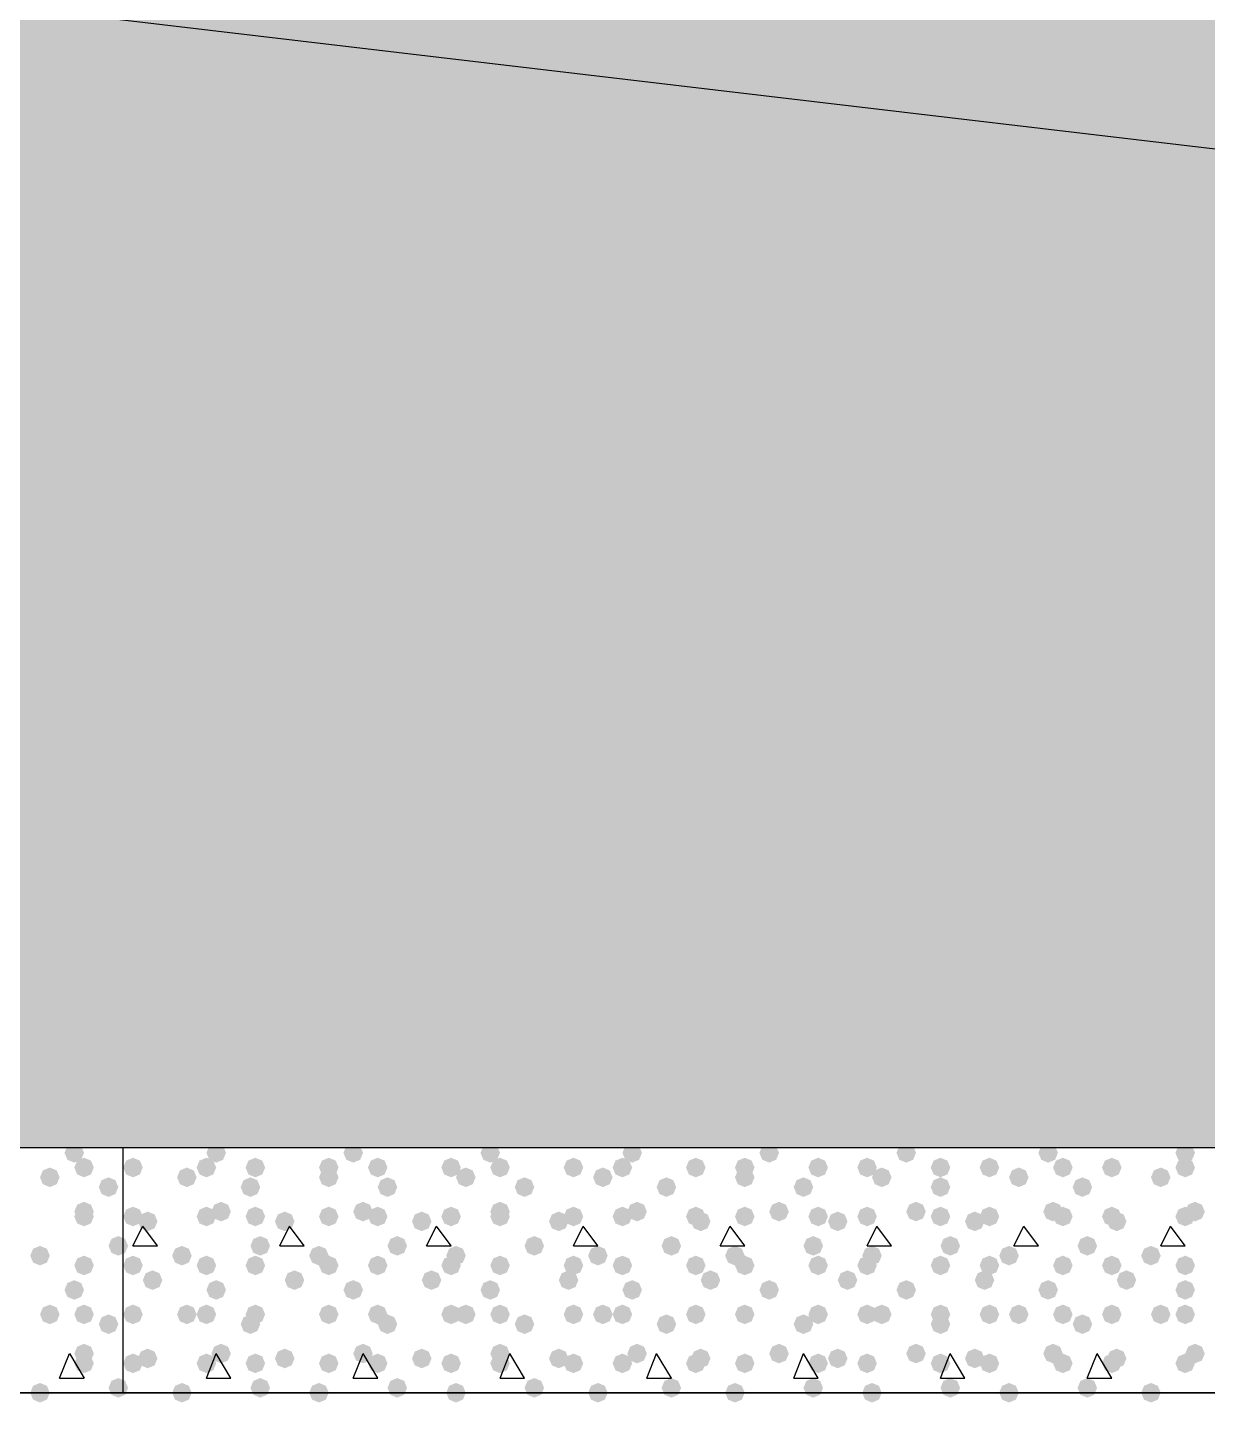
# Model space of a CAD drawing. Header units: millimetres. Extents: x 0 to 420, y 0 to 297.
# Drawn here: x 111.44 to 121.64, y 181.48 to 193.5 of the extents above; entities that cross this region are included whole.
import ezdxf

# ---------------------------------------------------------------- set-up
doc = ezdxf.new("R2010")
doc.units = ezdxf.units.MM
doc.layers.get('0').update_dxf_attribs({"linetype": 'CONTINUOUS'})

msp = doc.modelspace()

# ---------------------------------------------------------------- hatches: boundary and pattern name
at = {"true_color": 0x000008}
h = msp.add_hatch(color=0, dxfattribs=at)
h.paths.add_polyline_path([(194.902667, 202.861333), (33.528, 202.861333), (194.902667, 183.811333)], flags=0)
h.paths.add_polyline_path([(33.528, 202.861333), (194.902667, 183.811333), (33.528, 183.811333)], flags=0)
at = {"true_color": 0x000007}
for points in [[(111.929333, 183.769), (111.904462, 183.709204), (111.844667, 183.684333), (111.784871, 183.709204), (111.76, 183.769), (111.784871, 183.828796), (111.844667, 183.853667), (111.904462, 183.828796)], [(112.014, 183.642), (111.989129, 183.582204), (111.929333, 183.557333), (111.869538, 183.582204), (111.844667, 183.642), (111.869537, 183.701796), (111.929333, 183.726667), (111.989129, 183.701796)], [(111.717667, 183.557333), (111.692796, 183.497537), (111.633, 183.472667), (111.573204, 183.497537), (111.548333, 183.557333), (111.573204, 183.617129), (111.633, 183.642), (111.692796, 183.617129)], [(112.225667, 183.472667), (112.200796, 183.412871), (112.141, 183.388), (112.081204, 183.412871), (112.056333, 183.472667), (112.081204, 183.532462), (112.141, 183.557333), (112.200796, 183.532463)], [(112.014, 183.261), (111.989129, 183.201204), (111.929333, 183.176333), (111.869538, 183.201204), (111.844667, 183.261), (111.869537, 183.320796), (111.929333, 183.345667), (111.989129, 183.320796)], [(112.014, 183.218667), (111.989129, 183.158871), (111.929333, 183.134), (111.869538, 183.158871), (111.844667, 183.218667), (111.869537, 183.278462), (111.929333, 183.303333), (111.989129, 183.278463)], [(112.310333, 182.964667), (112.285463, 182.904871), (112.225667, 182.88), (112.165871, 182.904871), (112.141, 182.964667), (112.165871, 183.024462), (112.225667, 183.049333), (112.285462, 183.024463)], [(111.633, 182.88), (111.608129, 182.820204), (111.548333, 182.795333), (111.488537, 182.820204), (111.463667, 182.88), (111.488537, 182.939796), (111.548333, 182.964667), (111.608129, 182.939796)], [(112.014, 182.795333), (111.989129, 182.735537), (111.929333, 182.710667), (111.869538, 182.735537), (111.844667, 182.795333), (111.869537, 182.855129), (111.929333, 182.88), (111.989129, 182.855129)], [(111.929333, 182.583667), (111.904462, 182.523871), (111.844667, 182.499), (111.784871, 182.523871), (111.76, 182.583667), (111.784871, 182.643462), (111.844667, 182.668333), (111.904462, 182.643463)], [(111.717667, 182.372), (111.692796, 182.312204), (111.633, 182.287333), (111.573204, 182.312204), (111.548333, 182.372), (111.573204, 182.431796), (111.633, 182.456667), (111.692796, 182.431796)], [(112.014, 182.372), (111.989129, 182.312204), (111.929333, 182.287333), (111.869538, 182.312204), (111.844667, 182.372), (111.869537, 182.431796), (111.929333, 182.456667), (111.989129, 182.431796)], [(112.225667, 182.287333), (112.200796, 182.227537), (112.141, 182.202667), (112.081204, 182.227537), (112.056333, 182.287333), (112.081204, 182.347129), (112.141, 182.372), (112.200796, 182.347129)], [(112.014, 182.033333), (111.989129, 181.973537), (111.929333, 181.948667), (111.869538, 181.973537), (111.844667, 182.033333), (111.869537, 182.093129), (111.929333, 182.118), (111.989129, 182.093129)], [(112.014, 181.948667), (111.989129, 181.888871), (111.929333, 181.864), (111.869538, 181.888871), (111.844667, 181.948667), (111.869537, 182.008462), (111.929333, 182.033333), (111.989129, 182.008463)], [(112.310333, 181.737), (112.285463, 181.677204), (112.225667, 181.652333), (112.165871, 181.677204), (112.141, 181.737), (112.165871, 181.796796), (112.225667, 181.821667), (112.285462, 181.796796)], [(111.633, 181.694667), (111.608129, 181.634871), (111.548333, 181.61), (111.488537, 181.634871), (111.463667, 181.694667), (111.488537, 181.754462), (111.548333, 181.779333), (111.608129, 181.754463)]]:
    msp.add_hatch(color=0, dxfattribs=at).paths.add_polyline_path(points, flags=0)
at = {"true_color": 0x000008}
for points in [[(113.157, 183.769), (113.132129, 183.709204), (113.072333, 183.684333), (113.012538, 183.709204), (112.987667, 183.769), (113.012537, 183.828796), (113.072333, 183.853667), (113.132129, 183.828796)], [(114.342333, 183.769), (114.317463, 183.709204), (114.257667, 183.684333), (114.197871, 183.709204), (114.173, 183.769), (114.197871, 183.828796), (114.257667, 183.853667), (114.317462, 183.828796)], [(115.527667, 183.769), (115.502796, 183.709204), (115.443, 183.684333), (115.383204, 183.709204), (115.358333, 183.769), (115.383204, 183.828796), (115.443, 183.853667), (115.502796, 183.828796)], [(116.755333, 183.769), (116.730463, 183.709204), (116.670667, 183.684333), (116.610871, 183.709204), (116.586, 183.769), (116.610871, 183.828796), (116.670667, 183.853667), (116.730462, 183.828796)], [(117.940667, 183.769), (117.915796, 183.709204), (117.856, 183.684333), (117.796204, 183.709204), (117.771333, 183.769), (117.796204, 183.828796), (117.856, 183.853667), (117.915796, 183.828796)], [(119.126, 183.769), (119.101129, 183.709204), (119.041333, 183.684333), (118.981537, 183.709204), (118.956667, 183.769), (118.981537, 183.828796), (119.041333, 183.853667), (119.101129, 183.828796)], [(120.353667, 183.769), (120.328796, 183.709204), (120.269, 183.684333), (120.209204, 183.709204), (120.184333, 183.769), (120.209204, 183.828796), (120.269, 183.853667), (120.328796, 183.828796)], [(121.539, 183.769), (121.514129, 183.709204), (121.454333, 183.684333), (121.394538, 183.709204), (121.369667, 183.769), (121.394537, 183.828796), (121.454333, 183.853667), (121.514129, 183.828796)], [(112.437333, 183.642), (112.412463, 183.582204), (112.352667, 183.557333), (112.292871, 183.582204), (112.268, 183.642), (112.292871, 183.701796), (112.352667, 183.726667), (112.412462, 183.701796)], [(113.072333, 183.642), (113.047463, 183.582204), (112.987667, 183.557333), (112.927871, 183.582204), (112.903, 183.642), (112.927871, 183.701796), (112.987667, 183.726667), (113.047462, 183.701796)], [(113.495667, 183.642), (113.470796, 183.582204), (113.411, 183.557333), (113.351204, 183.582204), (113.326333, 183.642), (113.351204, 183.701796), (113.411, 183.726667), (113.470796, 183.701796)], [(114.130667, 183.642), (114.105796, 183.582204), (114.046, 183.557333), (113.986204, 183.582204), (113.961333, 183.642), (113.986204, 183.701796), (114.046, 183.726667), (114.105796, 183.701796)], [(114.554, 183.642), (114.529129, 183.582204), (114.469333, 183.557333), (114.409538, 183.582204), (114.384667, 183.642), (114.409537, 183.701796), (114.469333, 183.726667), (114.529129, 183.701796)], [(115.189, 183.642), (115.164129, 183.582204), (115.104333, 183.557333), (115.044538, 183.582204), (115.019667, 183.642), (115.044537, 183.701796), (115.104333, 183.726667), (115.164129, 183.701796)], [(115.612333, 183.642), (115.587463, 183.582204), (115.527667, 183.557333), (115.467871, 183.582204), (115.443, 183.642), (115.467871, 183.701796), (115.527667, 183.726667), (115.587462, 183.701796)], [(116.247333, 183.642), (116.222463, 183.582204), (116.162667, 183.557333), (116.102871, 183.582204), (116.078, 183.642), (116.102871, 183.701796), (116.162667, 183.726667), (116.222462, 183.701796)], [(116.670667, 183.642), (116.645796, 183.582204), (116.586, 183.557333), (116.526204, 183.582204), (116.501333, 183.642), (116.526204, 183.701796), (116.586, 183.726667), (116.645796, 183.701796)], [(117.305667, 183.642), (117.280796, 183.582204), (117.221, 183.557333), (117.161204, 183.582204), (117.136333, 183.642), (117.161204, 183.701796), (117.221, 183.726667), (117.280796, 183.701796)], [(117.729, 183.642), (117.704129, 183.582204), (117.644333, 183.557333), (117.584538, 183.582204), (117.559667, 183.642), (117.584537, 183.701796), (117.644333, 183.726667), (117.704129, 183.701796)], [(118.364, 183.642), (118.339129, 183.582204), (118.279333, 183.557333), (118.219538, 183.582204), (118.194667, 183.642), (118.219537, 183.701796), (118.279333, 183.726667), (118.339129, 183.701796)], [(118.787333, 183.642), (118.762463, 183.582204), (118.702667, 183.557333), (118.642871, 183.582204), (118.618, 183.642), (118.642871, 183.701796), (118.702667, 183.726667), (118.762462, 183.701796)], [(119.422333, 183.642), (119.397463, 183.582204), (119.337667, 183.557333), (119.277871, 183.582204), (119.253, 183.642), (119.277871, 183.701796), (119.337667, 183.726667), (119.397462, 183.701796)], [(119.845667, 183.642), (119.820796, 183.582204), (119.761, 183.557333), (119.701204, 183.582204), (119.676333, 183.642), (119.701204, 183.701796), (119.761, 183.726667), (119.820796, 183.701796)], [(120.480667, 183.642), (120.455796, 183.582204), (120.396, 183.557333), (120.336204, 183.582204), (120.311333, 183.642), (120.336204, 183.701796), (120.396, 183.726667), (120.455796, 183.701796)], [(120.904, 183.642), (120.879129, 183.582204), (120.819333, 183.557333), (120.759538, 183.582204), (120.734667, 183.642), (120.759537, 183.701796), (120.819333, 183.726667), (120.879129, 183.701796)], [(121.539, 183.642), (121.514129, 183.582204), (121.454333, 183.557333), (121.394538, 183.582204), (121.369667, 183.642), (121.394537, 183.701796), (121.454333, 183.726667), (121.514129, 183.701796)], [(112.903, 183.557333), (112.878129, 183.497537), (112.818333, 183.472667), (112.758537, 183.497537), (112.733667, 183.557333), (112.758537, 183.617129), (112.818333, 183.642), (112.878129, 183.617129)], [(114.130667, 183.557333), (114.105796, 183.497537), (114.046, 183.472667), (113.986204, 183.497537), (113.961333, 183.557333), (113.986204, 183.617129), (114.046, 183.642), (114.105796, 183.617129)], [(115.316, 183.557333), (115.291129, 183.497537), (115.231333, 183.472667), (115.171537, 183.497537), (115.146667, 183.557333), (115.171537, 183.617129), (115.231333, 183.642), (115.291129, 183.617129)], [(116.501333, 183.557333), (116.476463, 183.497537), (116.416667, 183.472667), (116.356871, 183.497537), (116.332, 183.557333), (116.356871, 183.617129), (116.416667, 183.642), (116.476462, 183.617129)], [(117.729, 183.557333), (117.704129, 183.497537), (117.644333, 183.472667), (117.584538, 183.497537), (117.559667, 183.557333), (117.584537, 183.617129), (117.644333, 183.642), (117.704129, 183.617129)], [(118.914333, 183.557333), (118.889462, 183.497537), (118.829667, 183.472667), (118.769871, 183.497537), (118.745, 183.557333), (118.769871, 183.617129), (118.829667, 183.642), (118.889462, 183.617129)], [(120.099667, 183.557333), (120.074796, 183.497537), (120.015, 183.472667), (119.955204, 183.497537), (119.930333, 183.557333), (119.955204, 183.617129), (120.015, 183.642), (120.074796, 183.617129)], [(121.327333, 183.557333), (121.302463, 183.497537), (121.242667, 183.472667), (121.182871, 183.497537), (121.158, 183.557333), (121.182871, 183.617129), (121.242667, 183.642), (121.302462, 183.617129)], [(113.453333, 183.472667), (113.428463, 183.412871), (113.368667, 183.388), (113.308871, 183.412871), (113.284, 183.472667), (113.308871, 183.532462), (113.368667, 183.557333), (113.428462, 183.532463)], [(114.638667, 183.472667), (114.613796, 183.412871), (114.554, 183.388), (114.494204, 183.412871), (114.469333, 183.472667), (114.494204, 183.532462), (114.554, 183.557333), (114.613796, 183.532463)], [(115.824, 183.472667), (115.799129, 183.412871), (115.739333, 183.388), (115.679538, 183.412871), (115.654667, 183.472667), (115.679537, 183.532462), (115.739333, 183.557333), (115.799129, 183.532463)], [(117.051667, 183.472667), (117.026796, 183.412871), (116.967, 183.388), (116.907204, 183.412871), (116.882333, 183.472667), (116.907204, 183.532462), (116.967, 183.557333), (117.026796, 183.532463)], [(118.237, 183.472667), (118.212129, 183.412871), (118.152333, 183.388), (118.092538, 183.412871), (118.067667, 183.472667), (118.092537, 183.532462), (118.152333, 183.557333), (118.212129, 183.532463)], [(119.422333, 183.472667), (119.397463, 183.412871), (119.337667, 183.388), (119.277871, 183.412871), (119.253, 183.472667), (119.277871, 183.532462), (119.337667, 183.557333), (119.397462, 183.532463)], [(120.65, 183.472667), (120.625129, 183.412871), (120.565333, 183.388), (120.505538, 183.412871), (120.480667, 183.472667), (120.505537, 183.532462), (120.565333, 183.557333), (120.625129, 183.532463)], [(113.199333, 183.261), (113.174462, 183.201204), (113.114667, 183.176333), (113.054871, 183.201204), (113.03, 183.261), (113.054871, 183.320796), (113.114667, 183.345667), (113.174462, 183.320796)], [(114.427, 183.261), (114.402129, 183.201204), (114.342333, 183.176333), (114.282538, 183.201204), (114.257667, 183.261), (114.282537, 183.320796), (114.342333, 183.345667), (114.402129, 183.320796)], [(115.612333, 183.261), (115.587463, 183.201204), (115.527667, 183.176333), (115.467871, 183.201204), (115.443, 183.261), (115.467871, 183.320796), (115.527667, 183.345667), (115.587462, 183.320796)], [(116.797667, 183.261), (116.772796, 183.201204), (116.713, 183.176333), (116.653204, 183.201204), (116.628333, 183.261), (116.653204, 183.320796), (116.713, 183.345667), (116.772796, 183.320796)], [(118.025333, 183.261), (118.000463, 183.201204), (117.940667, 183.176333), (117.880871, 183.201204), (117.856, 183.261), (117.880871, 183.320796), (117.940667, 183.345667), (118.000462, 183.320796)], [(119.210667, 183.261), (119.185796, 183.201204), (119.126, 183.176333), (119.066204, 183.201204), (119.041333, 183.261), (119.066204, 183.320796), (119.126, 183.345667), (119.185796, 183.320796)], [(120.396, 183.261), (120.371129, 183.201204), (120.311333, 183.176333), (120.251537, 183.201204), (120.226667, 183.261), (120.251537, 183.320796), (120.311333, 183.345667), (120.371129, 183.320796)], [(121.623667, 183.261), (121.598796, 183.201204), (121.539, 183.176333), (121.479204, 183.201204), (121.454333, 183.261), (121.479204, 183.320796), (121.539, 183.345667), (121.598796, 183.320796)], [(112.437333, 183.218667), (112.412463, 183.158871), (112.352667, 183.134), (112.292871, 183.158871), (112.268, 183.218667), (112.292871, 183.278462), (112.352667, 183.303333), (112.412462, 183.278463)], [(112.564333, 183.176333), (112.539462, 183.116537), (112.479667, 183.091667), (112.419871, 183.116537), (112.395, 183.176333), (112.419871, 183.236129), (112.479667, 183.261), (112.539462, 183.236129)], [(113.072333, 183.218667), (113.047463, 183.158871), (112.987667, 183.134), (112.927871, 183.158871), (112.903, 183.218667), (112.927871, 183.278462), (112.987667, 183.303333), (113.047462, 183.278463)], [(113.495667, 183.218667), (113.470796, 183.158871), (113.411, 183.134), (113.351204, 183.158871), (113.326333, 183.218667), (113.351204, 183.278462), (113.411, 183.303333), (113.470796, 183.278463)], [(113.749667, 183.176333), (113.724796, 183.116537), (113.665, 183.091667), (113.605204, 183.116537), (113.580333, 183.176333), (113.605204, 183.236129), (113.665, 183.261), (113.724796, 183.236129)], [(114.130667, 183.218667), (114.105796, 183.158871), (114.046, 183.134), (113.986204, 183.158871), (113.961333, 183.218667), (113.986204, 183.278462), (114.046, 183.303333), (114.105796, 183.278463)], [(114.554, 183.218667), (114.529129, 183.158871), (114.469333, 183.134), (114.409538, 183.158871), (114.384667, 183.218667), (114.409537, 183.278462), (114.469333, 183.303333), (114.529129, 183.278463)], [(114.935, 183.176333), (114.910129, 183.116537), (114.850333, 183.091667), (114.790538, 183.116537), (114.765667, 183.176333), (114.790537, 183.236129), (114.850333, 183.261), (114.910129, 183.236129)], [(115.189, 183.218667), (115.164129, 183.158871), (115.104333, 183.134), (115.044538, 183.158871), (115.019667, 183.218667), (115.044537, 183.278462), (115.104333, 183.303333), (115.164129, 183.278463)], [(115.612333, 183.218667), (115.587463, 183.158871), (115.527667, 183.134), (115.467871, 183.158871), (115.443, 183.218667), (115.467871, 183.278462), (115.527667, 183.303333), (115.587462, 183.278463)], [(116.120333, 183.176333), (116.095463, 183.116537), (116.035667, 183.091667), (115.975871, 183.116537), (115.951, 183.176333), (115.975871, 183.236129), (116.035667, 183.261), (116.095462, 183.236129)], [(116.247333, 183.218667), (116.222463, 183.158871), (116.162667, 183.134), (116.102871, 183.158871), (116.078, 183.218667), (116.102871, 183.278462), (116.162667, 183.303333), (116.222462, 183.278463)], [(116.670667, 183.218667), (116.645796, 183.158871), (116.586, 183.134), (116.526204, 183.158871), (116.501333, 183.218667), (116.526204, 183.278462), (116.586, 183.303333), (116.645796, 183.278463)], [(117.305667, 183.218667), (117.280796, 183.158871), (117.221, 183.134), (117.161204, 183.158871), (117.136333, 183.218667), (117.161204, 183.278462), (117.221, 183.303333), (117.280796, 183.278463)], [(117.348, 183.176333), (117.323129, 183.116537), (117.263333, 183.091667), (117.203538, 183.116537), (117.178667, 183.176333), (117.203537, 183.236129), (117.263333, 183.261), (117.323129, 183.236129)], [(117.729, 183.218667), (117.704129, 183.158871), (117.644333, 183.134), (117.584538, 183.158871), (117.559667, 183.218667), (117.584537, 183.278462), (117.644333, 183.303333), (117.704129, 183.278463)], [(118.364, 183.218667), (118.339129, 183.158871), (118.279333, 183.134), (118.219538, 183.158871), (118.194667, 183.218667), (118.219537, 183.278462), (118.279333, 183.303333), (118.339129, 183.278463)], [(118.533333, 183.176333), (118.508463, 183.116537), (118.448667, 183.091667), (118.388871, 183.116537), (118.364, 183.176333), (118.388871, 183.236129), (118.448667, 183.261), (118.508462, 183.236129)], [(118.787333, 183.218667), (118.762463, 183.158871), (118.702667, 183.134), (118.642871, 183.158871), (118.618, 183.218667), (118.642871, 183.278462), (118.702667, 183.303333), (118.762462, 183.278463)], [(119.422333, 183.218667), (119.397463, 183.158871), (119.337667, 183.134), (119.277871, 183.158871), (119.253, 183.218667), (119.277871, 183.278462), (119.337667, 183.303333), (119.397462, 183.278463)], [(119.718667, 183.176333), (119.693796, 183.116537), (119.634, 183.091667), (119.574204, 183.116537), (119.549333, 183.176333), (119.574204, 183.236129), (119.634, 183.261), (119.693796, 183.236129)], [(119.845667, 183.218667), (119.820796, 183.158871), (119.761, 183.134), (119.701204, 183.158871), (119.676333, 183.218667), (119.701204, 183.278462), (119.761, 183.303333), (119.820796, 183.278463)], [(120.480667, 183.218667), (120.455796, 183.158871), (120.396, 183.134), (120.336204, 183.158871), (120.311333, 183.218667), (120.336204, 183.278462), (120.396, 183.303333), (120.455796, 183.278463)], [(120.904, 183.218667), (120.879129, 183.158871), (120.819333, 183.134), (120.759538, 183.158871), (120.734667, 183.218667), (120.759537, 183.278462), (120.819333, 183.303333), (120.879129, 183.278463)], [(120.946333, 183.176333), (120.921462, 183.116537), (120.861667, 183.091667), (120.801871, 183.116537), (120.777, 183.176333), (120.801871, 183.236129), (120.861667, 183.261), (120.921462, 183.236129)], [(121.539, 183.218667), (121.514129, 183.158871), (121.454333, 183.134), (121.394538, 183.158871), (121.369667, 183.218667), (121.394537, 183.278462), (121.454333, 183.303333), (121.514129, 183.278463)], [(113.538, 182.964667), (113.513129, 182.904871), (113.453333, 182.88), (113.393537, 182.904871), (113.368667, 182.964667), (113.393537, 183.024462), (113.453333, 183.049333), (113.513129, 183.024463)], [(114.723333, 182.964667), (114.698463, 182.904871), (114.638667, 182.88), (114.578871, 182.904871), (114.554, 182.964667), (114.578871, 183.024462), (114.638667, 183.049333), (114.698462, 183.024463)], [(115.908667, 182.964667), (115.883796, 182.904871), (115.824, 182.88), (115.764204, 182.904871), (115.739333, 182.964667), (115.764204, 183.024462), (115.824, 183.049333), (115.883796, 183.024463)], [(117.094, 182.964667), (117.069129, 182.904871), (117.009333, 182.88), (116.949538, 182.904871), (116.924667, 182.964667), (116.949537, 183.024462), (117.009333, 183.049333), (117.069129, 183.024463)], [(118.321667, 182.964667), (118.296796, 182.904871), (118.237, 182.88), (118.177204, 182.904871), (118.152333, 182.964667), (118.177204, 183.024462), (118.237, 183.049333), (118.296796, 183.024463)], [(119.507, 182.964667), (119.482129, 182.904871), (119.422333, 182.88), (119.362538, 182.904871), (119.337667, 182.964667), (119.362537, 183.024462), (119.422333, 183.049333), (119.482129, 183.024463)], [(120.692333, 182.964667), (120.667463, 182.904871), (120.607667, 182.88), (120.547871, 182.904871), (120.523, 182.964667), (120.547871, 183.024462), (120.607667, 183.049333), (120.667462, 183.024463)], [(112.437333, 182.795333), (112.412463, 182.735537), (112.352667, 182.710667), (112.292871, 182.735537), (112.268, 182.795333), (112.292871, 182.855129), (112.352667, 182.88), (112.412462, 182.855129)], [(112.860667, 182.88), (112.835796, 182.820204), (112.776, 182.795333), (112.716204, 182.820204), (112.691333, 182.88), (112.716204, 182.939796), (112.776, 182.964667), (112.835796, 182.939796)], [(113.072333, 182.795333), (113.047463, 182.735537), (112.987667, 182.710667), (112.927871, 182.735537), (112.903, 182.795333), (112.927871, 182.855129), (112.987667, 182.88), (113.047462, 182.855129)], [(113.495667, 182.795333), (113.470796, 182.735537), (113.411, 182.710667), (113.351204, 182.735537), (113.326333, 182.795333), (113.351204, 182.855129), (113.411, 182.88), (113.470796, 182.855129)], [(114.046, 182.88), (114.021129, 182.820204), (113.961333, 182.795333), (113.901537, 182.820204), (113.876667, 182.88), (113.901537, 182.939796), (113.961333, 182.964667), (114.021129, 182.939796)], [(114.130667, 182.795333), (114.105796, 182.735537), (114.046, 182.710667), (113.986204, 182.735537), (113.961333, 182.795333), (113.986204, 182.855129), (114.046, 182.88), (114.105796, 182.855129)], [(114.554, 182.795333), (114.529129, 182.735537), (114.469333, 182.710667), (114.409538, 182.735537), (114.384667, 182.795333), (114.409537, 182.855129), (114.469333, 182.88), (114.529129, 182.855129)], [(115.189, 182.795333), (115.164129, 182.735537), (115.104333, 182.710667), (115.044538, 182.735537), (115.019667, 182.795333), (115.044537, 182.855129), (115.104333, 182.88), (115.164129, 182.855129)], [(115.231333, 182.88), (115.206463, 182.820204), (115.146667, 182.795333), (115.086871, 182.820204), (115.062, 182.88), (115.086871, 182.939796), (115.146667, 182.964667), (115.206462, 182.939796)], [(115.612333, 182.795333), (115.587463, 182.735537), (115.527667, 182.710667), (115.467871, 182.735537), (115.443, 182.795333), (115.467871, 182.855129), (115.527667, 182.88), (115.587462, 182.855129)], [(116.247333, 182.795333), (116.222463, 182.735537), (116.162667, 182.710667), (116.102871, 182.735537), (116.078, 182.795333), (116.102871, 182.855129), (116.162667, 182.88), (116.222462, 182.855129)], [(116.459, 182.88), (116.434129, 182.820204), (116.374333, 182.795333), (116.314538, 182.820204), (116.289667, 182.88), (116.314537, 182.939796), (116.374333, 182.964667), (116.434129, 182.939796)], [(116.670667, 182.795333), (116.645796, 182.735537), (116.586, 182.710667), (116.526204, 182.735537), (116.501333, 182.795333), (116.526204, 182.855129), (116.586, 182.88), (116.645796, 182.855129)], [(117.305667, 182.795333), (117.280796, 182.735537), (117.221, 182.710667), (117.161204, 182.735537), (117.136333, 182.795333), (117.161204, 182.855129), (117.221, 182.88), (117.280796, 182.855129)], [(117.644333, 182.88), (117.619462, 182.820204), (117.559667, 182.795333), (117.499871, 182.820204), (117.475, 182.88), (117.499871, 182.939796), (117.559667, 182.964667), (117.619462, 182.939796)], [(117.729, 182.795333), (117.704129, 182.735537), (117.644333, 182.710667), (117.584538, 182.735537), (117.559667, 182.795333), (117.584537, 182.855129), (117.644333, 182.88), (117.704129, 182.855129)], [(118.364, 182.795333), (118.339129, 182.735537), (118.279333, 182.710667), (118.219538, 182.735537), (118.194667, 182.795333), (118.219537, 182.855129), (118.279333, 182.88), (118.339129, 182.855129)], [(118.787333, 182.795333), (118.762463, 182.735537), (118.702667, 182.710667), (118.642871, 182.735537), (118.618, 182.795333), (118.642871, 182.855129), (118.702667, 182.88), (118.762462, 182.855129)], [(118.829667, 182.88), (118.804796, 182.820204), (118.745, 182.795333), (118.685204, 182.820204), (118.660333, 182.88), (118.685204, 182.939796), (118.745, 182.964667), (118.804796, 182.939796)], [(119.422333, 182.795333), (119.397463, 182.735537), (119.337667, 182.710667), (119.277871, 182.735537), (119.253, 182.795333), (119.277871, 182.855129), (119.337667, 182.88), (119.397462, 182.855129)], [(119.845667, 182.795333), (119.820796, 182.735537), (119.761, 182.710667), (119.701204, 182.735537), (119.676333, 182.795333), (119.701204, 182.855129), (119.761, 182.88), (119.820796, 182.855129)], [(120.015, 182.88), (119.990129, 182.820204), (119.930333, 182.795333), (119.870538, 182.820204), (119.845667, 182.88), (119.870537, 182.939796), (119.930333, 182.964667), (119.990129, 182.939796)], [(120.480667, 182.795333), (120.455796, 182.735537), (120.396, 182.710667), (120.336204, 182.735537), (120.311333, 182.795333), (120.336204, 182.855129), (120.396, 182.88), (120.455796, 182.855129)], [(120.904, 182.795333), (120.879129, 182.735537), (120.819333, 182.710667), (120.759538, 182.735537), (120.734667, 182.795333), (120.759537, 182.855129), (120.819333, 182.88), (120.879129, 182.855129)], [(121.242667, 182.88), (121.217796, 182.820204), (121.158, 182.795333), (121.098204, 182.820204), (121.073333, 182.88), (121.098204, 182.939796), (121.158, 182.964667), (121.217796, 182.939796)], [(121.539, 182.795333), (121.514129, 182.735537), (121.454333, 182.710667), (121.394538, 182.735537), (121.369667, 182.795333), (121.394537, 182.855129), (121.454333, 182.88), (121.514129, 182.855129)], [(112.606667, 182.668333), (112.581796, 182.608537), (112.522, 182.583667), (112.462204, 182.608537), (112.437333, 182.668333), (112.462204, 182.728129), (112.522, 182.753), (112.581796, 182.728129)], [(113.834333, 182.668333), (113.809462, 182.608537), (113.749667, 182.583667), (113.689871, 182.608537), (113.665, 182.668333), (113.689871, 182.728129), (113.749667, 182.753), (113.809462, 182.728129)], [(115.019667, 182.668333), (114.994796, 182.608537), (114.935, 182.583667), (114.875204, 182.608537), (114.850333, 182.668333), (114.875204, 182.728129), (114.935, 182.753), (114.994796, 182.728129)], [(116.205, 182.668333), (116.180129, 182.608537), (116.120333, 182.583667), (116.060538, 182.608537), (116.035667, 182.668333), (116.060537, 182.728129), (116.120333, 182.753), (116.180129, 182.728129)], [(117.432667, 182.668333), (117.407796, 182.608537), (117.348, 182.583667), (117.288204, 182.608537), (117.263333, 182.668333), (117.288204, 182.728129), (117.348, 182.753), (117.407796, 182.728129)], [(118.618, 182.668333), (118.593129, 182.608537), (118.533333, 182.583667), (118.473537, 182.608537), (118.448667, 182.668333), (118.473537, 182.728129), (118.533333, 182.753), (118.593129, 182.728129)], [(119.803333, 182.668333), (119.778463, 182.608537), (119.718667, 182.583667), (119.658871, 182.608537), (119.634, 182.668333), (119.658871, 182.728129), (119.718667, 182.753), (119.778462, 182.728129)], [(121.031, 182.668333), (121.006129, 182.608537), (120.946333, 182.583667), (120.886537, 182.608537), (120.861667, 182.668333), (120.886537, 182.728129), (120.946333, 182.753), (121.006129, 182.728129)], [(113.157, 182.583667), (113.132129, 182.523871), (113.072333, 182.499), (113.012538, 182.523871), (112.987667, 182.583667), (113.012537, 182.643462), (113.072333, 182.668333), (113.132129, 182.643463)], [(114.342333, 182.583667), (114.317463, 182.523871), (114.257667, 182.499), (114.197871, 182.523871), (114.173, 182.583667), (114.197871, 182.643462), (114.257667, 182.668333), (114.317462, 182.643463)], [(115.527667, 182.583667), (115.502796, 182.523871), (115.443, 182.499), (115.383204, 182.523871), (115.358333, 182.583667), (115.383204, 182.643462), (115.443, 182.668333), (115.502796, 182.643463)], [(116.755333, 182.583667), (116.730463, 182.523871), (116.670667, 182.499), (116.610871, 182.523871), (116.586, 182.583667), (116.610871, 182.643462), (116.670667, 182.668333), (116.730462, 182.643463)], [(117.940667, 182.583667), (117.915796, 182.523871), (117.856, 182.499), (117.796204, 182.523871), (117.771333, 182.583667), (117.796204, 182.643462), (117.856, 182.668333), (117.915796, 182.643463)], [(119.126, 182.583667), (119.101129, 182.523871), (119.041333, 182.499), (118.981537, 182.523871), (118.956667, 182.583667), (118.981537, 182.643462), (119.041333, 182.668333), (119.101129, 182.643463)], [(120.353667, 182.583667), (120.328796, 182.523871), (120.269, 182.499), (120.209204, 182.523871), (120.184333, 182.583667), (120.209204, 182.643462), (120.269, 182.668333), (120.328796, 182.643463)], [(121.539, 182.583667), (121.514129, 182.523871), (121.454333, 182.499), (121.394538, 182.523871), (121.369667, 182.583667), (121.394537, 182.643462), (121.454333, 182.668333), (121.514129, 182.643463)], [(112.437333, 182.372), (112.412463, 182.312204), (112.352667, 182.287333), (112.292871, 182.312204), (112.268, 182.372), (112.292871, 182.431796), (112.352667, 182.456667), (112.412462, 182.431796)], [(112.903, 182.372), (112.878129, 182.312204), (112.818333, 182.287333), (112.758537, 182.312204), (112.733667, 182.372), (112.758537, 182.431796), (112.818333, 182.456667), (112.878129, 182.431796)], [(113.072333, 182.372), (113.047463, 182.312204), (112.987667, 182.287333), (112.927871, 182.312204), (112.903, 182.372), (112.927871, 182.431796), (112.987667, 182.456667), (113.047462, 182.431796)], [(113.495667, 182.372), (113.470796, 182.312204), (113.411, 182.287333), (113.351204, 182.312204), (113.326333, 182.372), (113.351204, 182.431796), (113.411, 182.456667), (113.470796, 182.431796)], [(114.130667, 182.372), (114.105796, 182.312204), (114.046, 182.287333), (113.986204, 182.312204), (113.961333, 182.372), (113.986204, 182.431796), (114.046, 182.456667), (114.105796, 182.431796)], [(114.130667, 182.372), (114.105796, 182.312204), (114.046, 182.287333), (113.986204, 182.312204), (113.961333, 182.372), (113.986204, 182.431796), (114.046, 182.456667), (114.105796, 182.431796)], [(114.554, 182.372), (114.529129, 182.312204), (114.469333, 182.287333), (114.409538, 182.312204), (114.384667, 182.372), (114.409537, 182.431796), (114.469333, 182.456667), (114.529129, 182.431796)], [(115.189, 182.372), (115.164129, 182.312204), (115.104333, 182.287333), (115.044538, 182.312204), (115.019667, 182.372), (115.044537, 182.431796), (115.104333, 182.456667), (115.164129, 182.431796)], [(115.316, 182.372), (115.291129, 182.312204), (115.231333, 182.287333), (115.171537, 182.312204), (115.146667, 182.372), (115.171537, 182.431796), (115.231333, 182.456667), (115.291129, 182.431796)], [(115.612333, 182.372), (115.587463, 182.312204), (115.527667, 182.287333), (115.467871, 182.312204), (115.443, 182.372), (115.467871, 182.431796), (115.527667, 182.456667), (115.587462, 182.431796)], [(116.247333, 182.372), (116.222463, 182.312204), (116.162667, 182.287333), (116.102871, 182.312204), (116.078, 182.372), (116.102871, 182.431796), (116.162667, 182.456667), (116.222462, 182.431796)], [(116.501333, 182.372), (116.476463, 182.312204), (116.416667, 182.287333), (116.356871, 182.312204), (116.332, 182.372), (116.356871, 182.431796), (116.416667, 182.456667), (116.476462, 182.431796)], [(116.670667, 182.372), (116.645796, 182.312204), (116.586, 182.287333), (116.526204, 182.312204), (116.501333, 182.372), (116.526204, 182.431796), (116.586, 182.456667), (116.645796, 182.431796)], [(117.305667, 182.372), (117.280796, 182.312204), (117.221, 182.287333), (117.161204, 182.312204), (117.136333, 182.372), (117.161204, 182.431796), (117.221, 182.456667), (117.280796, 182.431796)], [(117.729, 182.372), (117.704129, 182.312204), (117.644333, 182.287333), (117.584538, 182.312204), (117.559667, 182.372), (117.584537, 182.431796), (117.644333, 182.456667), (117.704129, 182.431796)], [(117.729, 182.372), (117.704129, 182.312204), (117.644333, 182.287333), (117.584538, 182.312204), (117.559667, 182.372), (117.584537, 182.431796), (117.644333, 182.456667), (117.704129, 182.431796)], [(118.364, 182.372), (118.339129, 182.312204), (118.279333, 182.287333), (118.219538, 182.312204), (118.194667, 182.372), (118.219537, 182.431796), (118.279333, 182.456667), (118.339129, 182.431796)], [(118.787333, 182.372), (118.762463, 182.312204), (118.702667, 182.287333), (118.642871, 182.312204), (118.618, 182.372), (118.642871, 182.431796), (118.702667, 182.456667), (118.762462, 182.431796)], [(118.914333, 182.372), (118.889462, 182.312204), (118.829667, 182.287333), (118.769871, 182.312204), (118.745, 182.372), (118.769871, 182.431796), (118.829667, 182.456667), (118.889462, 182.431796)], [(119.422333, 182.372), (119.397463, 182.312204), (119.337667, 182.287333), (119.277871, 182.312204), (119.253, 182.372), (119.277871, 182.431796), (119.337667, 182.456667), (119.397462, 182.431796)], [(119.845667, 182.372), (119.820796, 182.312204), (119.761, 182.287333), (119.701204, 182.312204), (119.676333, 182.372), (119.701204, 182.431796), (119.761, 182.456667), (119.820796, 182.431796)], [(120.099667, 182.372), (120.074796, 182.312204), (120.015, 182.287333), (119.955204, 182.312204), (119.930333, 182.372), (119.955204, 182.431796), (120.015, 182.456667), (120.074796, 182.431796)], [(120.480667, 182.372), (120.455796, 182.312204), (120.396, 182.287333), (120.336204, 182.312204), (120.311333, 182.372), (120.336204, 182.431796), (120.396, 182.456667), (120.455796, 182.431796)], [(120.904, 182.372), (120.879129, 182.312204), (120.819333, 182.287333), (120.759538, 182.312204), (120.734667, 182.372), (120.759537, 182.431796), (120.819333, 182.456667), (120.879129, 182.431796)], [(121.327333, 182.372), (121.302463, 182.312204), (121.242667, 182.287333), (121.182871, 182.312204), (121.158, 182.372), (121.182871, 182.431796), (121.242667, 182.456667), (121.302462, 182.431796)], [(121.539, 182.372), (121.514129, 182.312204), (121.454333, 182.287333), (121.394538, 182.312204), (121.369667, 182.372), (121.394537, 182.431796), (121.454333, 182.456667), (121.514129, 182.431796)], [(113.453333, 182.287333), (113.428463, 182.227537), (113.368667, 182.202667), (113.308871, 182.227537), (113.284, 182.287333), (113.308871, 182.347129), (113.368667, 182.372), (113.428462, 182.347129)], [(114.638667, 182.287333), (114.613796, 182.227537), (114.554, 182.202667), (114.494204, 182.227537), (114.469333, 182.287333), (114.494204, 182.347129), (114.554, 182.372), (114.613796, 182.347129)], [(115.824, 182.287333), (115.799129, 182.227537), (115.739333, 182.202667), (115.679538, 182.227537), (115.654667, 182.287333), (115.679537, 182.347129), (115.739333, 182.372), (115.799129, 182.347129)], [(117.051667, 182.287333), (117.026796, 182.227537), (116.967, 182.202667), (116.907204, 182.227537), (116.882333, 182.287333), (116.907204, 182.347129), (116.967, 182.372), (117.026796, 182.347129)], [(118.237, 182.287333), (118.212129, 182.227537), (118.152333, 182.202667), (118.092538, 182.227537), (118.067667, 182.287333), (118.092537, 182.347129), (118.152333, 182.372), (118.212129, 182.347129)], [(119.422333, 182.287333), (119.397463, 182.227537), (119.337667, 182.202667), (119.277871, 182.227537), (119.253, 182.287333), (119.277871, 182.347129), (119.337667, 182.372), (119.397462, 182.347129)], [(120.65, 182.287333), (120.625129, 182.227537), (120.565333, 182.202667), (120.505538, 182.227537), (120.480667, 182.287333), (120.505537, 182.347129), (120.565333, 182.372), (120.625129, 182.347129)], [(112.437333, 181.948667), (112.412463, 181.888871), (112.352667, 181.864), (112.292871, 181.888871), (112.268, 181.948667), (112.292871, 182.008462), (112.352667, 182.033333), (112.412462, 182.008463)], [(112.564333, 181.991), (112.539462, 181.931204), (112.479667, 181.906333), (112.419871, 181.931204), (112.395, 181.991), (112.419871, 182.050796), (112.479667, 182.075667), (112.539462, 182.050796)], [(113.072333, 181.948667), (113.047463, 181.888871), (112.987667, 181.864), (112.927871, 181.888871), (112.903, 181.948667), (112.927871, 182.008462), (112.987667, 182.033333), (113.047462, 182.008463)], [(113.199333, 182.033333), (113.174462, 181.973537), (113.114667, 181.948667), (113.054871, 181.973537), (113.03, 182.033333), (113.054871, 182.093129), (113.114667, 182.118), (113.174462, 182.093129)], [(113.495667, 181.948667), (113.470796, 181.888871), (113.411, 181.864), (113.351204, 181.888871), (113.326333, 181.948667), (113.351204, 182.008462), (113.411, 182.033333), (113.470796, 182.008463)], [(113.749667, 181.991), (113.724796, 181.931204), (113.665, 181.906333), (113.605204, 181.931204), (113.580333, 181.991), (113.605204, 182.050796), (113.665, 182.075667), (113.724796, 182.050796)], [(114.130667, 181.948667), (114.105796, 181.888871), (114.046, 181.864), (113.986204, 181.888871), (113.961333, 181.948667), (113.986204, 182.008462), (114.046, 182.033333), (114.105796, 182.008463)], [(114.427, 182.033333), (114.402129, 181.973537), (114.342333, 181.948667), (114.282538, 181.973537), (114.257667, 182.033333), (114.282537, 182.093129), (114.342333, 182.118), (114.402129, 182.093129)], [(114.554, 181.948667), (114.529129, 181.888871), (114.469333, 181.864), (114.409538, 181.888871), (114.384667, 181.948667), (114.409537, 182.008462), (114.469333, 182.033333), (114.529129, 182.008463)], [(114.935, 181.991), (114.910129, 181.931204), (114.850333, 181.906333), (114.790538, 181.931204), (114.765667, 181.991), (114.790537, 182.050796), (114.850333, 182.075667), (114.910129, 182.050796)], [(115.189, 181.948667), (115.164129, 181.888871), (115.104333, 181.864), (115.044538, 181.888871), (115.019667, 181.948667), (115.044537, 182.008462), (115.104333, 182.033333), (115.164129, 182.008463)], [(115.612333, 182.033333), (115.587463, 181.973537), (115.527667, 181.948667), (115.467871, 181.973537), (115.443, 182.033333), (115.467871, 182.093129), (115.527667, 182.118), (115.587462, 182.093129)], [(115.612333, 181.948667), (115.587463, 181.888871), (115.527667, 181.864), (115.467871, 181.888871), (115.443, 181.948667), (115.467871, 182.008462), (115.527667, 182.033333), (115.587462, 182.008463)], [(116.120333, 181.991), (116.095463, 181.931204), (116.035667, 181.906333), (115.975871, 181.931204), (115.951, 181.991), (115.975871, 182.050796), (116.035667, 182.075667), (116.095462, 182.050796)], [(116.247333, 181.948667), (116.222463, 181.888871), (116.162667, 181.864), (116.102871, 181.888871), (116.078, 181.948667), (116.102871, 182.008462), (116.162667, 182.033333), (116.222462, 182.008463)], [(116.670667, 181.948667), (116.645796, 181.888871), (116.586, 181.864), (116.526204, 181.888871), (116.501333, 181.948667), (116.526204, 182.008462), (116.586, 182.033333), (116.645796, 182.008463)], [(116.797667, 182.033333), (116.772796, 181.973537), (116.713, 181.948667), (116.653204, 181.973537), (116.628333, 182.033333), (116.653204, 182.093129), (116.713, 182.118), (116.772796, 182.093129)], [(117.305667, 181.948667), (117.280796, 181.888871), (117.221, 181.864), (117.161204, 181.888871), (117.136333, 181.948667), (117.161204, 182.008462), (117.221, 182.033333), (117.280796, 182.008463)], [(117.348, 181.991), (117.323129, 181.931204), (117.263333, 181.906333), (117.203538, 181.931204), (117.178667, 181.991), (117.203537, 182.050796), (117.263333, 182.075667), (117.323129, 182.050796)], [(117.729, 181.948667), (117.704129, 181.888871), (117.644333, 181.864), (117.584538, 181.888871), (117.559667, 181.948667), (117.584537, 182.008462), (117.644333, 182.033333), (117.704129, 182.008463)], [(118.025333, 182.033333), (118.000463, 181.973537), (117.940667, 181.948667), (117.880871, 181.973537), (117.856, 182.033333), (117.880871, 182.093129), (117.940667, 182.118), (118.000462, 182.093129)], [(118.364, 181.948667), (118.339129, 181.888871), (118.279333, 181.864), (118.219538, 181.888871), (118.194667, 181.948667), (118.219537, 182.008462), (118.279333, 182.033333), (118.339129, 182.008463)], [(118.533333, 181.991), (118.508463, 181.931204), (118.448667, 181.906333), (118.388871, 181.931204), (118.364, 181.991), (118.388871, 182.050796), (118.448667, 182.075667), (118.508462, 182.050796)], [(118.787333, 181.948667), (118.762463, 181.888871), (118.702667, 181.864), (118.642871, 181.888871), (118.618, 181.948667), (118.642871, 182.008462), (118.702667, 182.033333), (118.762462, 182.008463)], [(119.210667, 182.033333), (119.185796, 181.973537), (119.126, 181.948667), (119.066204, 181.973537), (119.041333, 182.033333), (119.066204, 182.093129), (119.126, 182.118), (119.185796, 182.093129)], [(119.422333, 181.948667), (119.397463, 181.888871), (119.337667, 181.864), (119.277871, 181.888871), (119.253, 181.948667), (119.277871, 182.008462), (119.337667, 182.033333), (119.397462, 182.008463)], [(119.718667, 181.991), (119.693796, 181.931204), (119.634, 181.906333), (119.574204, 181.931204), (119.549333, 181.991), (119.574204, 182.050796), (119.634, 182.075667), (119.693796, 182.050796)], [(119.845667, 181.948667), (119.820796, 181.888871), (119.761, 181.864), (119.701204, 181.888871), (119.676333, 181.948667), (119.701204, 182.008462), (119.761, 182.033333), (119.820796, 182.008463)], [(120.396, 182.033333), (120.371129, 181.973537), (120.311333, 181.948667), (120.251537, 181.973537), (120.226667, 182.033333), (120.251537, 182.093129), (120.311333, 182.118), (120.371129, 182.093129)], [(120.480667, 181.948667), (120.455796, 181.888871), (120.396, 181.864), (120.336204, 181.888871), (120.311333, 181.948667), (120.336204, 182.008462), (120.396, 182.033333), (120.455796, 182.008463)], [(120.904, 181.948667), (120.879129, 181.888871), (120.819333, 181.864), (120.759538, 181.888871), (120.734667, 181.948667), (120.759537, 182.008462), (120.819333, 182.033333), (120.879129, 182.008463)], [(120.946333, 181.991), (120.921462, 181.931204), (120.861667, 181.906333), (120.801871, 181.931204), (120.777, 181.991), (120.801871, 182.050796), (120.861667, 182.075667), (120.921462, 182.050796)], [(121.539, 181.948667), (121.514129, 181.888871), (121.454333, 181.864), (121.394538, 181.888871), (121.369667, 181.948667), (121.394537, 182.008462), (121.454333, 182.033333), (121.514129, 182.008463)], [(121.623667, 182.033333), (121.598796, 181.973537), (121.539, 181.948667), (121.479204, 181.973537), (121.454333, 182.033333), (121.479204, 182.093129), (121.539, 182.118), (121.598796, 182.093129)], [(113.538, 181.737), (113.513129, 181.677204), (113.453333, 181.652333), (113.393537, 181.677204), (113.368667, 181.737), (113.393537, 181.796796), (113.453333, 181.821667), (113.513129, 181.796796)], [(114.723333, 181.737), (114.698463, 181.677204), (114.638667, 181.652333), (114.578871, 181.677204), (114.554, 181.737), (114.578871, 181.796796), (114.638667, 181.821667), (114.698462, 181.796796)], [(115.908667, 181.737), (115.883796, 181.677204), (115.824, 181.652333), (115.764204, 181.677204), (115.739333, 181.737), (115.764204, 181.796796), (115.824, 181.821667), (115.883796, 181.796796)], [(117.094, 181.737), (117.069129, 181.677204), (117.009333, 181.652333), (116.949538, 181.677204), (116.924667, 181.737), (116.949537, 181.796796), (117.009333, 181.821667), (117.069129, 181.796796)], [(118.321667, 181.737), (118.296796, 181.677204), (118.237, 181.652333), (118.177204, 181.677204), (118.152333, 181.737), (118.177204, 181.796796), (118.237, 181.821667), (118.296796, 181.796796)], [(119.507, 181.737), (119.482129, 181.677204), (119.422333, 181.652333), (119.362538, 181.677204), (119.337667, 181.737), (119.362537, 181.796796), (119.422333, 181.821667), (119.482129, 181.796796)], [(120.692333, 181.737), (120.667463, 181.677204), (120.607667, 181.652333), (120.547871, 181.677204), (120.523, 181.737), (120.547871, 181.796796), (120.607667, 181.821667), (120.667462, 181.796796)], [(112.860667, 181.694667), (112.835796, 181.634871), (112.776, 181.61), (112.716204, 181.634871), (112.691333, 181.694667), (112.716204, 181.754462), (112.776, 181.779333), (112.835796, 181.754463)], [(114.046, 181.694667), (114.021129, 181.634871), (113.961333, 181.61), (113.901537, 181.634871), (113.876667, 181.694667), (113.901537, 181.754462), (113.961333, 181.779333), (114.021129, 181.754463)], [(115.231333, 181.694667), (115.206463, 181.634871), (115.146667, 181.61), (115.086871, 181.634871), (115.062, 181.694667), (115.086871, 181.754462), (115.146667, 181.779333), (115.206462, 181.754463)], [(116.459, 181.694667), (116.434129, 181.634871), (116.374333, 181.61), (116.314538, 181.634871), (116.289667, 181.694667), (116.314537, 181.754462), (116.374333, 181.779333), (116.434129, 181.754463)], [(117.644333, 181.694667), (117.619462, 181.634871), (117.559667, 181.61), (117.499871, 181.634871), (117.475, 181.694667), (117.499871, 181.754462), (117.559667, 181.779333), (117.619462, 181.754463)], [(118.829667, 181.694667), (118.804796, 181.634871), (118.745, 181.61), (118.685204, 181.634871), (118.660333, 181.694667), (118.685204, 181.754462), (118.745, 181.779333), (118.804796, 181.754463)], [(120.015, 181.694667), (119.990129, 181.634871), (119.930333, 181.61), (119.870538, 181.634871), (119.845667, 181.694667), (119.870537, 181.754462), (119.930333, 181.779333), (119.990129, 181.754463)], [(121.242667, 181.694667), (121.217796, 181.634871), (121.158, 181.61), (121.098204, 181.634871), (121.073333, 181.694667), (121.098204, 181.754462), (121.158, 181.779333), (121.217796, 181.754463)]]:
    msp.add_hatch(color=0, dxfattribs=at).paths.add_polyline_path(points, flags=0)

# ---------------------------------------------------------------- linework, layer by layer
at = {"color": 0, "true_color": 0x000007}
for points in [[(32.469667, 183.811333), (32.469667, 160.485667), (380.661333, 160.485667), (380.661333, 183.811333), (218.228333, 183.811333), (218.228333, 204.978), (194.902667, 204.978), (194.902667, 183.811333)], [(32.469667, 183.811333), (32.469667, 160.485667), (380.661333, 160.485667), (380.661333, 183.811333), (218.228333, 183.811333), (218.228333, 204.978), (194.902667, 204.978), (194.902667, 183.811333)], [(110.151333, 183.811333), (110.151333, 181.694667), (112.268, 181.694667), (112.268, 183.811333)]]:
    msp.add_lwpolyline(points, close=True, dxfattribs=at)
at = {"color": 0, "true_color": 0x000008}
for points in [[(194.902667, 202.861333), (33.528, 202.861333), (194.902667, 183.811333)], [(33.528, 202.861333), (194.902667, 183.811333), (33.528, 183.811333)]]:
    msp.add_lwpolyline(points, close=True, dxfattribs=at)
at = {"color": 0, "true_color": 0x0000fd}
msp.add_lwpolyline([(34.586333, 162.602333), (378.544667, 162.602333), (378.544667, 181.694667), (216.111667, 181.694667), (216.111667, 202.861333), (197.019333, 202.861333), (197.019333, 181.694667), (34.586333, 181.694667)], close=True, dxfattribs=at)
at = {"color": 0, "true_color": 0x000007}
for points in [[(131.318, 183.811333), (112.268, 183.811333)], [(111.717667, 181.821667), (111.802333, 182.033333), (111.929333, 181.821667)], [(111.717667, 181.821667), (111.929333, 181.821667)], [(112.268, 181.694667), (131.318, 181.694667)]]:
    msp.add_lwpolyline(points, dxfattribs=at)
at = {"color": 0, "true_color": 0x000008}
for points in [[(112.352667, 182.964667), (112.437333, 183.134)], [(112.564333, 182.964667), (112.437333, 183.134)], [(113.622667, 182.964667), (113.707333, 183.134)], [(113.834333, 182.964667), (113.707333, 183.134)], [(114.892667, 182.964667), (114.977333, 183.134)], [(115.104333, 182.964667), (114.977333, 183.134)], [(116.162667, 182.964667), (116.247333, 183.134)], [(116.374333, 182.964667), (116.247333, 183.134)], [(117.432667, 182.964667), (117.517333, 183.134)], [(117.644333, 182.964667), (117.517333, 183.134)], [(118.702667, 182.964667), (118.787333, 183.134)], [(118.914333, 182.964667), (118.787333, 183.134)], [(119.972667, 182.964667), (120.057333, 183.134)], [(120.184333, 182.964667), (120.057333, 183.134)], [(121.242667, 182.964667), (121.327333, 183.134)], [(121.454333, 182.964667), (121.327333, 183.134)], [(112.352667, 182.964667), (112.564333, 182.964667)], [(113.622667, 182.964667), (113.834333, 182.964667)], [(114.892667, 182.964667), (115.104333, 182.964667)], [(116.162667, 182.964667), (116.374333, 182.964667)], [(117.432667, 182.964667), (117.644333, 182.964667)], [(118.702667, 182.964667), (118.914333, 182.964667)], [(119.972667, 182.964667), (120.184333, 182.964667)], [(121.242667, 182.964667), (121.454333, 182.964667)], [(112.987667, 181.821667), (113.072333, 182.033333)], [(113.199333, 181.821667), (113.072333, 182.033333)], [(114.257667, 181.821667), (114.342333, 182.033333)], [(114.469333, 181.821667), (114.342333, 182.033333)], [(115.527667, 181.821667), (115.612333, 182.033333)], [(115.739333, 181.821667), (115.612333, 182.033333)], [(116.797667, 181.821667), (116.882333, 182.033333)], [(117.009333, 181.821667), (116.882333, 182.033333)], [(118.067667, 181.821667), (118.152333, 182.033333)], [(118.279333, 181.821667), (118.152333, 182.033333)], [(119.337667, 181.821667), (119.422333, 182.033333)], [(119.549333, 181.821667), (119.422333, 182.033333)], [(120.607667, 181.821667), (120.692333, 182.033333)], [(120.819333, 181.821667), (120.692333, 182.033333)], [(112.987667, 181.821667), (113.199333, 181.821667)], [(114.257667, 181.821667), (114.469333, 181.821667)], [(115.527667, 181.821667), (115.739333, 181.821667)], [(116.797667, 181.821667), (117.009333, 181.821667)], [(118.067667, 181.821667), (118.279333, 181.821667)], [(119.337667, 181.821667), (119.549333, 181.821667)], [(120.607667, 181.821667), (120.819333, 181.821667)]]:
    msp.add_lwpolyline(points, dxfattribs=at)

doc.saveas('drawing.dxf')
